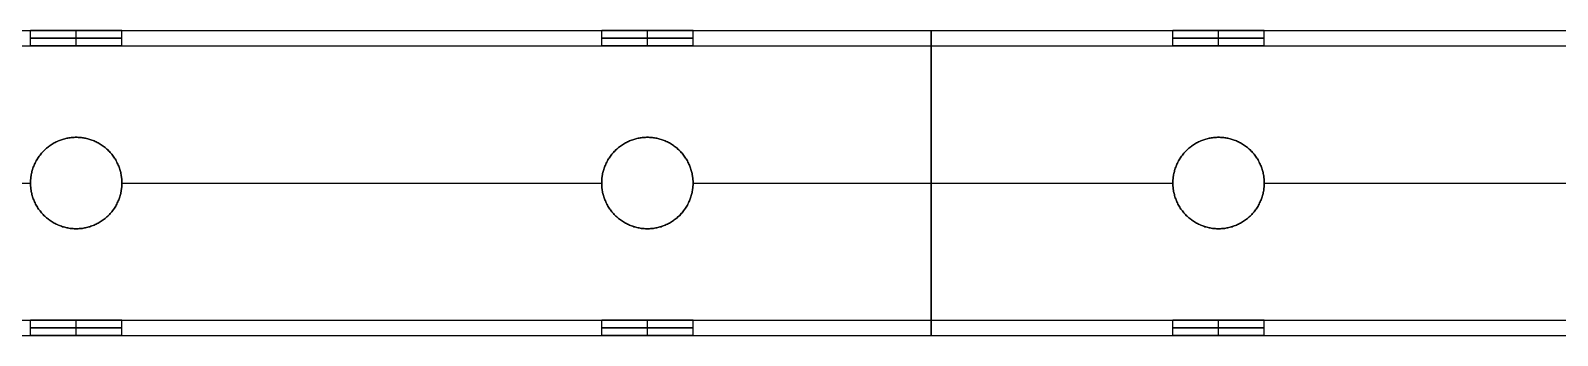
# Model space of a CAD drawing. Header units: millimetres. Extents: x 1279 to 9834, y -699 to 998.
# Drawn here: x 6595 to 6795.5, y -5.2 to 34.8 of the extents above; entities that cross this region are included whole.
import ezdxf

# ---------------------------------------------------------------- set-up
doc = ezdxf.new("R2010")
doc.units = ezdxf.units.MM
doc.header["$MEASUREMENT"] = 0
doc.layers.add('staal', color=7, linetype='Continuous', true_color=0x4c4c4c)

msp = doc.modelspace()

# ---------------------------------------------------------------- linework, layer by layer
at = {"layer": 'staal'}
for p, q in [((6594.99, 32.8, 796.69), (6594.99, 34.8, 796.69)), ((6600.99, 32.8, 802.69), (6600.99, 34.8, 802.69)), ((6600.99, 32.8, 790.69), (6600.99, 34.8, 790.69)), ((6606.99, 32.8, 796.69), (6606.99, 34.8, 796.69)), ((6669.99, 32.8, 796.69), (6669.99, 34.8, 796.69)), ((6675.99, 32.8, 802.69), (6675.99, 34.8, 802.69)), ((6675.99, 32.8, 790.69), (6675.99, 34.8, 790.69)), ((6681.99, 32.8, 796.69), (6681.99, 34.8, 796.69)), ((6744.99, 32.8, 796.69), (6744.99, 34.8, 796.69)), ((6750.99, 32.8, 802.69), (6750.99, 34.8, 802.69)), ((6750.99, 32.8, 790.69), (6750.99, 34.8, 790.69)), ((6756.99, 32.8, 796.69), (6756.99, 34.8, 796.69)), ((6600.99, 20.8, 778.69), (6600.99, 20.8, 776.69)), ((6600.99, 20.8, 816.69), (6600.99, 20.8, 814.69)), ((6675.99, 20.8, 778.69), (6675.99, 20.8, 776.69)), ((6675.99, 20.8, 816.69), (6675.99, 20.8, 814.69)), ((6750.99, 20.8, 778.69), (6750.99, 20.8, 776.69)), ((6750.99, 20.8, 816.69), (6750.99, 20.8, 814.69)), ((6594.99, 14.8, 778.69), (6594.99, 14.8, 776.69)), ((6594.99, 14.8, 816.69), (6594.99, 14.8, 814.69)), ((6606.99, 14.8, 778.69), (6606.99, 14.8, 776.69)), ((6606.99, 14.8, 816.69), (6606.99, 14.8, 814.69)), ((6669.99, 14.8, 778.69), (6669.99, 14.8, 776.69)), ((6669.99, 14.8, 816.69), (6669.99, 14.8, 814.69)), ((6681.99, 14.8, 778.69), (6681.99, 14.8, 776.69)), ((6681.99, 14.8, 816.69), (6681.99, 14.8, 814.69)), ((6744.99, 14.8, 778.69), (6744.99, 14.8, 776.69)), ((6744.99, 14.8, 816.69), (6744.99, 14.8, 814.69)), ((6756.99, 14.8, 778.69), (6756.99, 14.8, 776.69)), ((6756.99, 14.8, 816.69), (6756.99, 14.8, 814.69)), ((6600.99, 8.8, 778.69), (6600.99, 8.8, 776.69)), ((6600.99, 8.8, 816.69), (6600.99, 8.8, 814.69)), ((6675.99, 8.8, 778.69), (6675.99, 8.8, 776.69)), ((6675.99, 8.8, 816.69), (6675.99, 8.8, 814.69)), ((6750.99, 8.8, 778.69), (6750.99, 8.8, 776.69)), ((6750.99, 8.8, 816.69), (6750.99, 8.8, 814.69)), ((6594.99, -5.2, 796.69), (6594.99, -3.2, 796.69)), ((6600.99, -5.2, 802.69), (6600.99, -3.2, 802.69)), ((6600.99, -5.2, 790.69), (6600.99, -3.2, 790.69)), ((6606.99, -5.2, 796.69), (6606.99, -3.2, 796.69)), ((6669.99, -5.2, 796.69), (6669.99, -3.2, 796.69)), ((6675.99, -5.2, 802.69), (6675.99, -3.2, 802.69)), ((6675.99, -5.2, 790.69), (6675.99, -3.2, 790.69)), ((6681.99, -5.2, 796.69), (6681.99, -3.2, 796.69)), ((6744.99, -5.2, 796.69), (6744.99, -3.2, 796.69)), ((6750.99, -5.2, 802.69), (6750.99, -3.2, 802.69)), ((6750.99, -5.2, 790.69), (6750.99, -3.2, 790.69)), ((6756.99, -5.2, 796.69), (6756.99, -3.2, 796.69))]:
    msp.add_line(p, q, dxfattribs=at)
for points in [[(6395.49, 34.8, 776.69), (6713.24, 34.8, 776.69), (7030.99, 34.8, 776.69)], [(6395.49, 34.8, 816.69), (6713.24, 34.8, 816.69), (7030.99, 34.8, 816.69)], [(6606.99, 34.8, 796.69), (6638.49, 34.8, 796.69), (6669.99, 34.8, 796.69)], [(6681.99, 34.8, 796.69), (6713.49, 34.8, 796.69), (6744.99, 34.8, 796.69)], [(6713.24, -5.2, 776.69), (6713.24, 14.8, 776.69), (6713.24, 34.8, 776.69)], [(6713.24, 34.8, 776.69), (6713.24, 34.8, 796.69), (6713.24, 34.8, 816.69)], [(6713.24, 34.8, 816.69), (6713.24, 14.8, 816.69), (6713.24, -5.2, 816.69)], [(6756.99, 34.8, 796.69), (6788.49, 34.8, 796.69), (6819.99, 34.8, 796.69)], [(6395.49, 32.8, 778.69), (6713.24, 32.8, 778.69), (7030.99, 32.8, 778.69)], [(6395.49, 32.8, 814.69), (6713.24, 32.8, 814.69), (7030.99, 32.8, 814.69)], [(6606.99, 32.8, 796.69), (6638.49, 32.8, 796.69), (6669.99, 32.8, 796.69)], [(6681.99, 32.8, 796.69), (6713.49, 32.8, 796.69), (6744.99, 32.8, 796.69)], [(6713.24, 32.8, 814.69), (6713.24, 32.8, 796.69), (6713.24, 32.8, 778.69)], [(6713.24, 32.8, 778.69), (6713.24, 14.8, 778.69), (6713.24, -3.2, 778.69)], [(6713.24, -3.2, 814.69), (6713.24, 14.8, 814.69), (6713.24, 32.8, 814.69)], [(6756.99, 32.8, 796.69), (6788.49, 32.8, 796.69), (6819.99, 32.8, 796.69)], [(6531.99, 14.8, 776.69), (6563.49, 14.8, 776.69), (6594.99, 14.8, 776.69)], [(6531.99, 14.8, 778.69), (6563.49, 14.8, 778.69), (6594.99, 14.8, 778.69)], [(6531.99, 14.8, 814.69), (6563.49, 14.8, 814.69), (6594.99, 14.8, 814.69)], [(6606.99, 14.8, 776.69), (6638.49, 14.8, 776.69), (6669.99, 14.8, 776.69)], [(6606.99, 14.8, 816.69), (6638.49, 14.8, 816.69), (6669.99, 14.8, 816.69)], [(6606.99, 14.8, 778.69), (6638.49, 14.8, 778.69), (6669.99, 14.8, 778.69)], [(6606.99, 14.8, 814.69), (6638.49, 14.8, 814.69), (6669.99, 14.8, 814.69)], [(6681.99, 14.8, 776.69), (6713.49, 14.8, 776.69), (6744.99, 14.8, 776.69)], [(6681.99, 14.8, 816.69), (6713.49, 14.8, 816.69), (6744.99, 14.8, 816.69)], [(6681.99, 14.8, 778.69), (6713.49, 14.8, 778.69), (6744.99, 14.8, 778.69)], [(6681.99, 14.8, 814.69), (6713.49, 14.8, 814.69), (6744.99, 14.8, 814.69)], [(6756.99, 14.8, 776.69), (6788.49, 14.8, 776.69), (6819.99, 14.8, 776.69)], [(6756.99, 14.8, 816.69), (6788.49, 14.8, 816.69), (6819.99, 14.8, 816.69)], [(6756.99, 14.8, 778.69), (6788.49, 14.8, 778.69), (6819.99, 14.8, 778.69)], [(6756.99, 14.8, 814.69), (6788.49, 14.8, 814.69), (6819.99, 14.8, 814.69)], [(6395.49, -3.2, 778.69), (6713.24, -3.2, 778.69), (7030.99, -3.2, 778.69)], [(6395.49, -3.2, 814.69), (6713.24, -3.2, 814.69), (7030.99, -3.2, 814.69)], [(6606.99, -3.2, 796.69), (6638.49, -3.2, 796.69), (6669.99, -3.2, 796.69)], [(6681.99, -3.2, 796.69), (6713.49, -3.2, 796.69), (6744.99, -3.2, 796.69)], [(6713.24, -3.2, 778.69), (6713.24, -3.2, 796.69), (6713.24, -3.2, 814.69)], [(6756.99, -3.2, 796.69), (6788.49, -3.2, 796.69), (6819.99, -3.2, 796.69)], [(6395.49, -5.2, 776.69), (6713.24, -5.2, 776.69), (7030.99, -5.2, 776.69)], [(6395.49, -5.2, 816.69), (6713.24, -5.2, 816.69), (7030.99, -5.2, 816.69)], [(6606.99, -5.2, 796.69), (6638.49, -5.2, 796.69), (6669.99, -5.2, 796.69)], [(6681.99, -5.2, 796.69), (6713.49, -5.2, 796.69), (6744.99, -5.2, 796.69)], [(6713.24, -5.2, 816.69), (6713.24, -5.2, 796.69), (6713.24, -5.2, 776.69)], [(6756.99, -5.2, 796.69), (6788.49, -5.2, 796.69), (6819.99, -5.2, 796.69)]]:
    msp.add_open_spline(points, degree=2, dxfattribs=at)
for points, weights, knots in [([(6600.99, 34.8, 802.69), (6594.99, 34.8, 802.69), (6594.99, 34.8, 796.69), (6594.99, 34.8, 790.69), (6600.99, 34.8, 790.69), (6606.99, 34.8, 790.69), (6606.99, 34.8, 796.69), (6606.99, 34.8, 802.69), (6600.99, 34.8, 802.69)], [1, 0.707106781187, 1, 0.707106781187, 1, 0.707106781187, 1, 0.707106781187, 1], [-31.415927, -31.415927, -31.415927, -23.561945, -23.561945, -15.707963, -15.707963, -7.853982, -7.853982, 0, 0, 0]), ([(6675.99, 34.8, 802.69), (6669.99, 34.8, 802.69), (6669.99, 34.8, 796.69), (6669.99, 34.8, 790.69), (6675.99, 34.8, 790.69), (6681.99, 34.8, 790.69), (6681.99, 34.8, 796.69), (6681.99, 34.8, 802.69), (6675.99, 34.8, 802.69)], [1, 0.707106781187, 1, 0.707106781187, 1, 0.707106781187, 1, 0.707106781187, 1], [-31.415927, -31.415927, -31.415927, -23.561945, -23.561945, -15.707963, -15.707963, -7.853982, -7.853982, 0, 0, 0]), ([(6750.99, 34.8, 802.69), (6744.99, 34.8, 802.69), (6744.99, 34.8, 796.69), (6744.99, 34.8, 790.69), (6750.99, 34.8, 790.69), (6756.99, 34.8, 790.69), (6756.99, 34.8, 796.69), (6756.99, 34.8, 802.69), (6750.99, 34.8, 802.69)], [1, 0.707106781187, 1, 0.707106781187, 1, 0.707106781187, 1, 0.707106781187, 1], [-31.415927, -31.415927, -31.415927, -23.561945, -23.561945, -15.707963, -15.707963, -7.853982, -7.853982, 0, 0, 0]), ([(6600.99, 33.8, 802.69), (6606.99, 33.8, 802.69), (6606.99, 33.8, 796.69), (6606.99, 33.8, 790.69), (6600.99, 33.8, 790.69), (6594.99, 33.8, 790.69), (6594.99, 33.8, 796.69), (6594.99, 33.8, 802.69), (6600.99, 33.8, 802.69)], [1, 0.707106781187, 1, 0.707106781187, 1, 0.707106781187, 1, 0.707106781187, 1], [0, 0, 0, 7.853982, 7.853982, 15.707963, 15.707963, 23.561945, 23.561945, 31.415927, 31.415927, 31.415927]), ([(6600.99, 32.8, 802.69), (6606.99, 32.8, 802.69), (6606.99, 32.8, 796.69), (6606.99, 32.8, 790.69), (6600.99, 32.8, 790.69), (6594.99, 32.8, 790.69), (6594.99, 32.8, 796.69), (6594.99, 32.8, 802.69), (6600.99, 32.8, 802.69)], [0.999999860338, 0.707106851018, 1, 0.707106781187, 1, 0.707106781187, 1, 0.707106851018, 0.999999860338], [0, 0, 0, 7.853981, 7.853981, 15.707963, 15.707963, 23.561946, 23.561946, 31.415927, 31.415927, 31.415927]), ([(6675.99, 33.8, 802.69), (6681.99, 33.8, 802.69), (6681.99, 33.8, 796.69), (6681.99, 33.8, 790.69), (6675.99, 33.8, 790.69), (6669.99, 33.8, 790.69), (6669.99, 33.8, 796.69), (6669.99, 33.8, 802.69), (6675.99, 33.8, 802.69)], [1, 0.707106781187, 1, 0.707106781187, 1, 0.707106781187, 1, 0.707106781187, 1], [0, 0, 0, 7.853982, 7.853982, 15.707963, 15.707963, 23.561945, 23.561945, 31.415927, 31.415927, 31.415927]), ([(6675.99, 32.8, 802.69), (6681.99, 32.8, 802.69), (6681.99, 32.8, 796.69), (6681.99, 32.8, 790.69), (6675.99, 32.8, 790.69), (6669.99, 32.8, 790.69), (6669.99, 32.8, 796.69), (6669.99, 32.8, 802.69), (6675.99, 32.8, 802.69)], [1, 0.707106781187, 1, 0.707106781187, 1, 0.707106781187, 1, 0.707106781187, 1], [0, 0, 0, 7.853982, 7.853982, 15.707963, 15.707963, 23.561945, 23.561945, 31.415927, 31.415927, 31.415927]), ([(6750.99, 33.8, 802.69), (6756.99, 33.8, 802.69), (6756.99, 33.8, 796.69), (6756.99, 33.8, 790.69), (6750.99, 33.8, 790.69), (6744.99, 33.8, 790.69), (6744.99, 33.8, 796.69), (6744.99, 33.8, 802.69), (6750.99, 33.8, 802.69)], [1, 0.707106781187, 1, 0.707106781187, 1, 0.707106781187, 1, 0.707106781187, 1], [0, 0, 0, 7.853982, 7.853982, 15.707963, 15.707963, 23.561945, 23.561945, 31.415927, 31.415927, 31.415927]), ([(6750.99, 32.8, 802.69), (6756.99, 32.8, 802.69), (6756.99, 32.8, 796.69), (6756.99, 32.8, 790.69), (6750.99, 32.8, 790.69), (6744.99, 32.8, 790.69), (6744.99, 32.8, 796.69), (6744.99, 32.8, 802.69), (6750.99, 32.8, 802.69)], [1, 0.707106781187, 1, 0.707106781187, 1, 0.707106781187, 1, 0.707106781187, 1], [0, 0, 0, 7.853982, 7.853982, 15.707963, 15.707963, 23.561945, 23.561945, 31.415927, 31.415927, 31.415927]), ([(6600.99, 20.8, 776.69), (6594.99, 20.8, 776.69), (6594.99, 14.8, 776.69), (6594.99, 8.8, 776.69), (6600.99, 8.8, 776.69), (6606.99, 8.8, 776.69), (6606.99, 14.8, 776.69), (6606.99, 20.8, 776.69), (6600.99, 20.8, 776.69)], [1, 0.707106781187, 1, 0.707106781187, 1, 0.707106781187, 1, 0.707106781187, 1], [-31.415927, -31.415927, -31.415927, -23.561945, -23.561945, -15.707963, -15.707963, -7.853982, -7.853982, 0, 0, 0]), ([(6600.99, 20.8, 816.69), (6606.99, 20.8, 816.69), (6606.99, 14.8, 816.69), (6606.99, 8.8, 816.69), (6600.99, 8.8, 816.69), (6594.99, 8.8, 816.69), (6594.99, 14.8, 816.69), (6594.99, 20.8, 816.69), (6600.99, 20.8, 816.69)], [1, 0.707106781187, 1, 0.707106781187, 1, 0.707106781187, 1, 0.707106781187, 1], [0, 0, 0, 7.853982, 7.853982, 15.707963, 15.707963, 23.561945, 23.561945, 31.415927, 31.415927, 31.415927]), ([(6600.99, 20.8, 778.69), (6606.99, 20.8, 778.69), (6606.99, 14.8, 778.69), (6606.99, 8.8, 778.69), (6600.99, 8.8, 778.69), (6594.99, 8.8, 778.69), (6594.99, 14.8, 778.69), (6594.99, 20.8, 778.69), (6600.99, 20.8, 778.69)], [1, 0.707106781187, 1, 0.707106781187, 1, 0.707106781187, 1, 0.707106781187, 1], [0, 0, 0, 7.853982, 7.853982, 15.707963, 15.707963, 23.561945, 23.561945, 31.415927, 31.415927, 31.415927]), ([(6600.99, 20.8, 814.69), (6594.99, 20.8, 814.69), (6594.99, 14.8, 814.69), (6594.99, 8.8, 814.69), (6600.99, 8.8, 814.69), (6606.99, 8.8, 814.69), (6606.99, 14.8, 814.69), (6606.99, 20.8, 814.69), (6600.99, 20.8, 814.69)], [1, 0.707106781187, 1, 0.707106781187, 1, 0.707106781187, 1, 0.707106781187, 1], [-31.415927, -31.415927, -31.415927, -23.561945, -23.561945, -15.707963, -15.707963, -7.853982, -7.853982, 0, 0, 0]), ([(6600.99, 20.8, 777.69), (6606.99, 20.8, 777.69), (6606.99, 14.8, 777.69), (6606.99, 8.8, 777.69), (6600.99, 8.8, 777.69), (6594.99, 8.8, 777.69), (6594.99, 14.8, 777.69), (6594.99, 20.8, 777.69), (6600.99, 20.8, 777.69)], [1, 0.707106781187, 1, 0.707106781187, 1, 0.707106781187, 1, 0.707106781187, 1], [0, 0, 0, 7.853982, 7.853982, 15.707963, 15.707963, 23.561945, 23.561945, 31.415927, 31.415927, 31.415927]), ([(6600.99, 20.8, 815.69), (6606.99, 20.8, 815.69), (6606.99, 14.8, 815.69), (6606.99, 8.8, 815.69), (6600.99, 8.8, 815.69), (6594.99, 8.8, 815.69), (6594.99, 14.8, 815.69), (6594.99, 20.8, 815.69), (6600.99, 20.8, 815.69)], [1, 0.707106781187, 1, 0.707106781187, 1, 0.707106781187, 1, 0.707106781187, 1], [0, 0, 0, 7.853982, 7.853982, 15.707963, 15.707963, 23.561945, 23.561945, 31.415927, 31.415927, 31.415927]), ([(6675.99, 20.8, 776.69), (6669.99, 20.8, 776.69), (6669.99, 14.8, 776.69), (6669.99, 8.8, 776.69), (6675.99, 8.8, 776.69), (6681.99, 8.8, 776.69), (6681.99, 14.8, 776.69), (6681.99, 20.8, 776.69), (6675.99, 20.8, 776.69)], [1, 0.707106781187, 1, 0.707106781187, 1, 0.707106781187, 1, 0.707106781187, 1], [-31.415927, -31.415927, -31.415927, -23.561945, -23.561945, -15.707963, -15.707963, -7.853982, -7.853982, 0, 0, 0]), ([(6675.99, 20.8, 816.69), (6681.99, 20.8, 816.69), (6681.99, 14.8, 816.69), (6681.99, 8.8, 816.69), (6675.99, 8.8, 816.69), (6669.99, 8.8, 816.69), (6669.99, 14.8, 816.69), (6669.99, 20.8, 816.69), (6675.99, 20.8, 816.69)], [1, 0.707106781187, 1, 0.707106781187, 1, 0.707106781187, 1, 0.707106781187, 1], [0, 0, 0, 7.853982, 7.853982, 15.707963, 15.707963, 23.561945, 23.561945, 31.415927, 31.415927, 31.415927]), ([(6675.99, 20.8, 778.69), (6681.99, 20.8, 778.69), (6681.99, 14.8, 778.69), (6681.99, 8.8, 778.69), (6675.99, 8.8, 778.69), (6669.99, 8.8, 778.69), (6669.99, 14.8, 778.69), (6669.99, 20.8, 778.69), (6675.99, 20.8, 778.69)], [1, 0.707106781187, 1, 0.707106781187, 1, 0.707106781187, 1, 0.707106781187, 1], [0, 0, 0, 7.853982, 7.853982, 15.707963, 15.707963, 23.561945, 23.561945, 31.415927, 31.415927, 31.415927]), ([(6675.99, 20.8, 814.69), (6669.99, 20.8, 814.69), (6669.99, 14.8, 814.69), (6669.99, 8.8, 814.69), (6675.99, 8.8, 814.69), (6681.99, 8.8, 814.69), (6681.99, 14.8, 814.69), (6681.99, 20.8, 814.69), (6675.99, 20.8, 814.69)], [1, 0.707106781187, 1, 0.707106781187, 1, 0.707106781187, 1, 0.707106781187, 1], [-31.415927, -31.415927, -31.415927, -23.561945, -23.561945, -15.707963, -15.707963, -7.853982, -7.853982, 0, 0, 0]), ([(6675.99, 20.8, 777.69), (6681.99, 20.8, 777.69), (6681.99, 14.8, 777.69), (6681.99, 8.8, 777.69), (6675.99, 8.8, 777.69), (6669.99, 8.8, 777.69), (6669.99, 14.8, 777.69), (6669.99, 20.8, 777.69), (6675.99, 20.8, 777.69)], [1, 0.707106781187, 1, 0.707106781187, 1, 0.707106781187, 1, 0.707106781187, 1], [0, 0, 0, 7.853982, 7.853982, 15.707963, 15.707963, 23.561945, 23.561945, 31.415927, 31.415927, 31.415927]), ([(6675.99, 20.8, 815.69), (6681.99, 20.8, 815.69), (6681.99, 14.8, 815.69), (6681.99, 8.8, 815.69), (6675.99, 8.8, 815.69), (6669.99, 8.8, 815.69), (6669.99, 14.8, 815.69), (6669.99, 20.8, 815.69), (6675.99, 20.8, 815.69)], [1, 0.707106781187, 1, 0.707106781187, 1, 0.707106781187, 1, 0.707106781187, 1], [0, 0, 0, 7.853982, 7.853982, 15.707963, 15.707963, 23.561945, 23.561945, 31.415927, 31.415927, 31.415927]), ([(6750.99, 20.8, 776.69), (6744.99, 20.8, 776.69), (6744.99, 14.8, 776.69), (6744.99, 8.8, 776.69), (6750.99, 8.8, 776.69), (6756.99, 8.8, 776.69), (6756.99, 14.8, 776.69), (6756.99, 20.8, 776.69), (6750.99, 20.8, 776.69)], [1, 0.707106781187, 1, 0.707106781187, 1, 0.707106781187, 1, 0.707106781187, 1], [-31.415927, -31.415927, -31.415927, -23.561945, -23.561945, -15.707963, -15.707963, -7.853982, -7.853982, 0, 0, 0]), ([(6750.99, 20.8, 816.69), (6756.99, 20.8, 816.69), (6756.99, 14.8, 816.69), (6756.99, 8.8, 816.69), (6750.99, 8.8, 816.69), (6744.99, 8.8, 816.69), (6744.99, 14.8, 816.69), (6744.99, 20.8, 816.69), (6750.99, 20.8, 816.69)], [1, 0.707106781187, 1, 0.707106781187, 1, 0.707106781187, 1, 0.707106781187, 1], [0, 0, 0, 7.853982, 7.853982, 15.707963, 15.707963, 23.561945, 23.561945, 31.415927, 31.415927, 31.415927]), ([(6750.99, 20.8, 778.69), (6756.99, 20.8, 778.69), (6756.99, 14.8, 778.69), (6756.99, 8.8, 778.69), (6750.99, 8.8, 778.69), (6744.99, 8.8, 778.69), (6744.99, 14.8, 778.69), (6744.99, 20.8, 778.69), (6750.99, 20.8, 778.69)], [1, 0.707106781187, 1, 0.707106781187, 1, 0.707106781187, 1, 0.707106781187, 1], [0, 0, 0, 7.853982, 7.853982, 15.707963, 15.707963, 23.561945, 23.561945, 31.415927, 31.415927, 31.415927]), ([(6750.99, 20.8, 814.69), (6744.99, 20.8, 814.69), (6744.99, 14.8, 814.69), (6744.99, 8.8, 814.69), (6750.99, 8.8, 814.69), (6756.99, 8.8, 814.69), (6756.99, 14.8, 814.69), (6756.99, 20.8, 814.69), (6750.99, 20.8, 814.69)], [1, 0.707106781187, 1, 0.707106781187, 1, 0.707106781187, 1, 0.707106781187, 1], [-31.415927, -31.415927, -31.415927, -23.561945, -23.561945, -15.707963, -15.707963, -7.853982, -7.853982, 0, 0, 0]), ([(6750.99, 20.8, 777.69), (6756.99, 20.8, 777.69), (6756.99, 14.8, 777.69), (6756.99, 8.8, 777.69), (6750.99, 8.8, 777.69), (6744.99, 8.8, 777.69), (6744.99, 14.8, 777.69), (6744.99, 20.8, 777.69), (6750.99, 20.8, 777.69)], [1, 0.707106781187, 1, 0.707106781187, 1, 0.707106781187, 1, 0.707106781187, 1], [0, 0, 0, 7.853982, 7.853982, 15.707963, 15.707963, 23.561945, 23.561945, 31.415927, 31.415927, 31.415927]), ([(6750.99, 20.8, 815.69), (6756.99, 20.8, 815.69), (6756.99, 14.8, 815.69), (6756.99, 8.8, 815.69), (6750.99, 8.8, 815.69), (6744.99, 8.8, 815.69), (6744.99, 14.8, 815.69), (6744.99, 20.8, 815.69), (6750.99, 20.8, 815.69)], [1, 0.707106781187, 1, 0.707106781187, 1, 0.707106781187, 1, 0.707106781187, 1], [0, 0, 0, 7.853982, 7.853982, 15.707963, 15.707963, 23.561945, 23.561945, 31.415927, 31.415927, 31.415927]), ([(6600.99, -3.2, 802.69), (6594.99, -3.2, 802.69), (6594.99, -3.2, 796.69), (6594.99, -3.2, 790.69), (6600.99, -3.2, 790.69), (6606.99, -3.2, 790.69), (6606.99, -3.2, 796.69), (6606.99, -3.2, 802.69), (6600.99, -3.2, 802.69)], [1, 0.707106781187, 1, 0.707106781187, 1, 0.707106781187, 1, 0.707106781187, 1], [-31.415927, -31.415927, -31.415927, -23.561945, -23.561945, -15.707963, -15.707963, -7.853982, -7.853982, 0, 0, 0]), ([(6675.99, -3.2, 802.69), (6669.99, -3.2, 802.69), (6669.99, -3.2, 796.69), (6669.99, -3.2, 790.69), (6675.99, -3.2, 790.69), (6681.99, -3.2, 790.69), (6681.99, -3.2, 796.69), (6681.99, -3.2, 802.69), (6675.99, -3.2, 802.69)], [1, 0.707106781187, 1, 0.707106781187, 1, 0.707106781187, 1, 0.707106851018, 0.999999860338], [-31.415927, -31.415927, -31.415927, -23.561944, -23.561944, -15.707962, -15.707962, -7.85398, -7.85398, 0, 0, 0]), ([(6750.99, -3.2, 802.69), (6744.99, -3.2, 802.69), (6744.99, -3.2, 796.69), (6744.99, -3.2, 790.69), (6750.99, -3.2, 790.69), (6756.99, -3.2, 790.69), (6756.99, -3.2, 796.69), (6756.99, -3.2, 802.69), (6750.99, -3.2, 802.69)], [1, 0.707106781187, 1, 0.707106781187, 1, 0.707106781187, 1, 0.707106851018, 0.999999860338], [-31.415927, -31.415927, -31.415927, -23.561944, -23.561944, -15.707962, -15.707962, -7.85398, -7.85398, 0, 0, 0]), ([(6600.99, -4.2, 802.69), (6606.99, -4.2, 802.69), (6606.99, -4.2, 796.69), (6606.99, -4.2, 790.69), (6600.99, -4.2, 790.69), (6594.99, -4.2, 790.69), (6594.99, -4.2, 796.69), (6594.99, -4.2, 802.69), (6600.99, -4.2, 802.69)], [1, 0.707106781187, 1, 0.707106781187, 1, 0.707106781187, 1, 0.707106781187, 1], [0, 0, 0, 7.853982, 7.853982, 15.707963, 15.707963, 23.561945, 23.561945, 31.415927, 31.415927, 31.415927]), ([(6600.99, -5.2, 802.69), (6606.99, -5.2, 802.69), (6606.99, -5.2, 796.69), (6606.99, -5.2, 790.69), (6600.99, -5.2, 790.69), (6594.99, -5.2, 790.69), (6594.99, -5.2, 796.69), (6594.99, -5.2, 802.69), (6600.99, -5.2, 802.69)], [1, 0.707106781187, 1, 0.707106781187, 1, 0.707106781187, 1, 0.707106781187, 1], [0, 0, 0, 7.853982, 7.853982, 15.707963, 15.707963, 23.561945, 23.561945, 31.415927, 31.415927, 31.415927]), ([(6675.99, -4.2, 802.69), (6681.99, -4.2, 802.69), (6681.99, -4.2, 796.69), (6681.99, -4.2, 790.69), (6675.99, -4.2, 790.69), (6669.99, -4.2, 790.69), (6669.99, -4.2, 796.69), (6669.99, -4.2, 802.69), (6675.99, -4.2, 802.69)], [1, 0.707106781187, 1, 0.707106781187, 1, 0.707106781187, 1, 0.707106781187, 1], [0, 0, 0, 7.853982, 7.853982, 15.707963, 15.707963, 23.561945, 23.561945, 31.415927, 31.415927, 31.415927]), ([(6675.99, -5.2, 802.69), (6681.99, -5.2, 802.69), (6681.99, -5.2, 796.69), (6681.99, -5.2, 790.69), (6675.99, -5.2, 790.69), (6669.99, -5.2, 790.69), (6669.99, -5.2, 796.69), (6669.99, -5.2, 802.69), (6675.99, -5.2, 802.69)], [1, 0.707106781187, 1, 0.707106781187, 1, 0.707106781187, 1, 0.707106781187, 1], [0, 0, 0, 7.853982, 7.853982, 15.707963, 15.707963, 23.561945, 23.561945, 31.415927, 31.415927, 31.415927]), ([(6750.99, -4.2, 802.69), (6756.99, -4.2, 802.69), (6756.99, -4.2, 796.69), (6756.99, -4.2, 790.69), (6750.99, -4.2, 790.69), (6744.99, -4.2, 790.69), (6744.99, -4.2, 796.69), (6744.99, -4.2, 802.69), (6750.99, -4.2, 802.69)], [1, 0.707106781187, 1, 0.707106781187, 1, 0.707106781187, 1, 0.707106781187, 1], [0, 0, 0, 7.853982, 7.853982, 15.707963, 15.707963, 23.561945, 23.561945, 31.415927, 31.415927, 31.415927]), ([(6750.99, -5.2, 802.69), (6756.99, -5.2, 802.69), (6756.99, -5.2, 796.69), (6756.99, -5.2, 790.69), (6750.99, -5.2, 790.69), (6744.99, -5.2, 790.69), (6744.99, -5.2, 796.69), (6744.99, -5.2, 802.69), (6750.99, -5.2, 802.69)], [1, 0.707106781187, 1, 0.707106781187, 1, 0.707106781187, 1, 0.707106781187, 1], [0, 0, 0, 7.853982, 7.853982, 15.707963, 15.707963, 23.561945, 23.561945, 31.415927, 31.415927, 31.415927])]:
    msp.add_rational_spline(points, weights, degree=2, knots=knots, dxfattribs=at)

doc.saveas('drawing.dxf')
